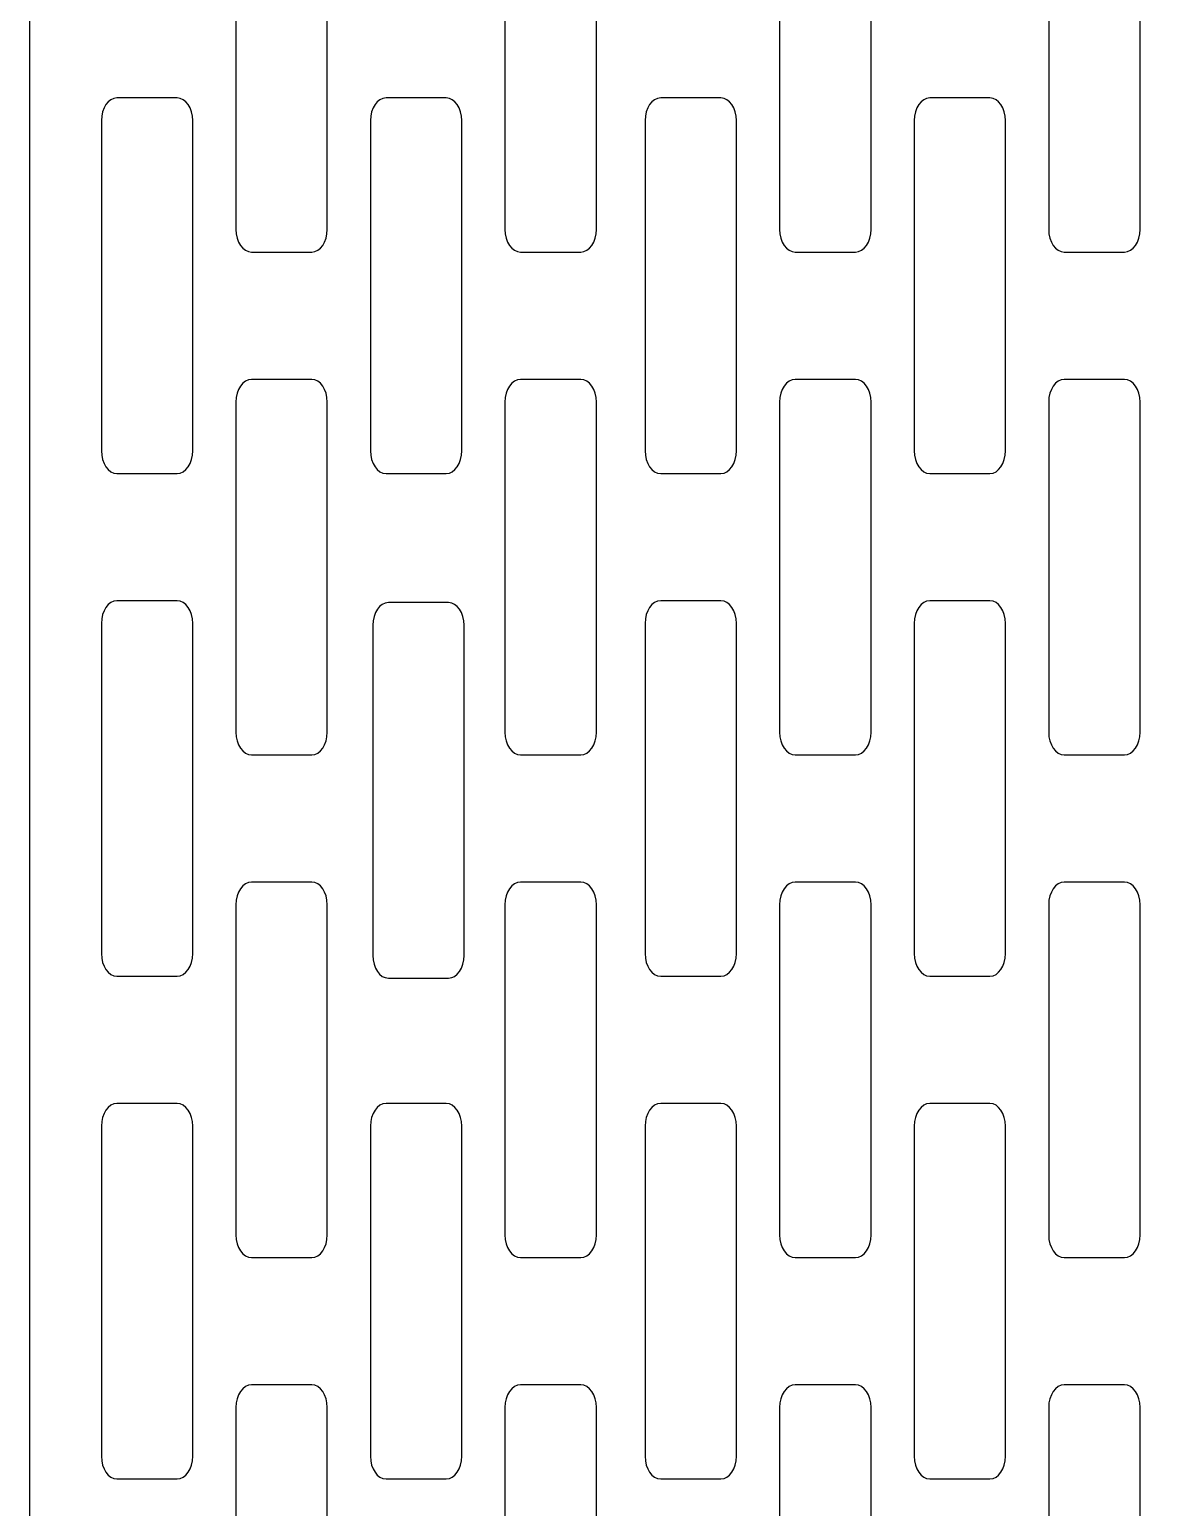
# Model space of a CAD drawing. Header units: centimetres. Extents: x -21.3 to -16.3, y -3.9 to 9.
# Drawn here: x -21.275 to -18.796, y -0.864 to 2.365 of the extents above; entities that cross this region are included whole.
import ezdxf

# ---------------------------------------------------------------- set-up
doc = ezdxf.new("R2010")
doc.units = ezdxf.units.CM
doc.header["$MEASUREMENT"] = 0
doc.layers.add('layer 1', color=7, linetype='Continuous')

msp = doc.modelspace()

# ---------------------------------------------------------------- linework, layer by layer
at = {"layer": 'layer 1', "color": 250}
for points, knots in [([(-21.27529, 9.00078), (-21.27529, 9.00078), (-16.3166, 9.00078), (-16.3166, 9.00078), (-16.3166, 9.00078), (-16.3166, 9.00078), (-16.3166, -3.85302), (-16.3166, -3.85302), (-16.3166, -3.85302), (-16.3166, -3.85302), (-21.27529, -3.85302), (-21.27529, -3.85302), (-21.27529, -3.85302), (-21.27529, -3.85302), (-21.27529, 9.00078), (-21.27529, 9.00078)], [0, 0, 0, 0, 0.2, 0.2, 0.2, 0.2, 0.4, 0.4, 0.4, 0.4, 0.6, 0.6, 0.6, 0.6, 1, 1, 1, 1]), ([(-20.79046, 2.69913), (-20.79046, 2.69913), (-20.65887, 2.69913), (-20.65887, 2.69913), (-20.65887, 2.69913), (-20.64013, 2.69913), (-20.62482, 2.67683), (-20.62482, 2.64954), (-20.62482, 2.64954), (-20.62482, 2.64954), (-20.62482, 1.92836), (-20.62482, 1.92836), (-20.62482, 1.92836), (-20.62482, 1.90109), (-20.64013, 1.87877), (-20.65887, 1.87877), (-20.65887, 1.87877), (-20.65887, 1.87877), (-20.79046, 1.87877), (-20.79046, 1.87877), (-20.79046, 1.87877), (-20.80918, 1.87877), (-20.8245, 1.90109), (-20.8245, 1.92836), (-20.8245, 1.92836), (-20.8245, 1.92836), (-20.8245, 2.64954), (-20.8245, 2.64954), (-20.8245, 2.64954), (-20.8245, 2.67683), (-20.80918, 2.69913), (-20.79046, 2.69913)], [0, 0, 0, 0, 0.1111111, 0.1111111, 0.1111111, 0.1111111, 0.2222222, 0.2222222, 0.2222222, 0.2222222, 0.3333333, 0.3333333, 0.3333333, 0.3333333, 0.4444444, 0.4444444, 0.4444444, 0.4444444, 0.5555556, 0.5555556, 0.5555556, 0.5555556, 0.6666667, 0.6666667, 0.6666667, 0.6666667, 0.7777778, 0.7777778, 0.7777778, 0.7777778, 1, 1, 1, 1]), ([(-20.20264, 2.69913), (-20.20264, 2.69913), (-20.07105, 2.69913), (-20.07105, 2.69913), (-20.07105, 2.69913), (-20.05233, 2.69913), (-20.037, 2.67683), (-20.037, 2.64954), (-20.037, 2.64954), (-20.037, 2.64954), (-20.037, 1.92836), (-20.037, 1.92836), (-20.037, 1.92836), (-20.037, 1.90109), (-20.05233, 1.87877), (-20.07105, 1.87877), (-20.07105, 1.87877), (-20.07105, 1.87877), (-20.20264, 1.87877), (-20.20264, 1.87877), (-20.20264, 1.87877), (-20.22136, 1.87877), (-20.23668, 1.90109), (-20.23668, 1.92836), (-20.23668, 1.92836), (-20.23668, 1.92836), (-20.23668, 2.64954), (-20.23668, 2.64954), (-20.23668, 2.64954), (-20.23668, 2.67683), (-20.22136, 2.69913), (-20.20264, 2.69913)], [0, 0, 0, 0, 0.1111111, 0.1111111, 0.1111111, 0.1111111, 0.2222222, 0.2222222, 0.2222222, 0.2222222, 0.3333333, 0.3333333, 0.3333333, 0.3333333, 0.4444444, 0.4444444, 0.4444444, 0.4444444, 0.5555556, 0.5555556, 0.5555556, 0.5555556, 0.6666667, 0.6666667, 0.6666667, 0.6666667, 0.7777778, 0.7777778, 0.7777778, 0.7777778, 1, 1, 1, 1]), ([(-19.60263, 2.69913), (-19.60263, 2.69913), (-19.47104, 2.69913), (-19.47104, 2.69913), (-19.47104, 2.69913), (-19.4523, 2.69913), (-19.43699, 2.67683), (-19.43699, 2.64954), (-19.43699, 2.64954), (-19.43699, 2.64954), (-19.43699, 1.92836), (-19.43699, 1.92836), (-19.43699, 1.92836), (-19.43699, 1.90109), (-19.4523, 1.87877), (-19.47104, 1.87877), (-19.47104, 1.87877), (-19.47104, 1.87877), (-19.60263, 1.87877), (-19.60263, 1.87877), (-19.60263, 1.87877), (-19.62135, 1.87877), (-19.63666, 1.90109), (-19.63666, 1.92836), (-19.63666, 1.92836), (-19.63666, 1.92836), (-19.63666, 2.64954), (-19.63666, 2.64954), (-19.63666, 2.64954), (-19.63666, 2.67683), (-19.62135, 2.69913), (-19.60263, 2.69913)], [0, 0, 0, 0, 0.1111111, 0.1111111, 0.1111111, 0.1111111, 0.2222222, 0.2222222, 0.2222222, 0.2222222, 0.3333333, 0.3333333, 0.3333333, 0.3333333, 0.4444444, 0.4444444, 0.4444444, 0.4444444, 0.5555556, 0.5555556, 0.5555556, 0.5555556, 0.6666667, 0.6666667, 0.6666667, 0.6666667, 0.7777778, 0.7777778, 0.7777778, 0.7777778, 1, 1, 1, 1]), ([(-19.01482, 2.69915), (-19.01482, 2.69915), (-18.88323, 2.69915), (-18.88323, 2.69915), (-18.88323, 2.69915), (-18.86449, 2.69915), (-18.84917, 2.67683), (-18.84917, 2.64954), (-18.84917, 2.64954), (-18.84917, 2.64954), (-18.84917, 1.92838), (-18.84917, 1.92838), (-18.84917, 1.92838), (-18.84917, 1.90109), (-18.86449, 1.87877), (-18.88323, 1.87877), (-18.88323, 1.87877), (-18.88323, 1.87877), (-19.01482, 1.87877), (-19.01482, 1.87877), (-19.01482, 1.87877), (-19.03353, 1.87877), (-19.04886, 1.90109), (-19.04886, 1.92838), (-19.04886, 1.92838), (-19.04886, 1.92838), (-19.04886, 2.64954), (-19.04886, 2.64954), (-19.04886, 2.64954), (-19.04886, 2.67683), (-19.03353, 2.69915), (-19.01482, 2.69915)], [0, 0, 0, 0, 0.1111111, 0.1111111, 0.1111111, 0.1111111, 0.2222222, 0.2222222, 0.2222222, 0.2222222, 0.3333333, 0.3333333, 0.3333333, 0.3333333, 0.4444444, 0.4444444, 0.4444444, 0.4444444, 0.5555556, 0.5555556, 0.5555556, 0.5555556, 0.6666667, 0.6666667, 0.6666667, 0.6666667, 0.7777778, 0.7777778, 0.7777778, 0.7777778, 1, 1, 1, 1]), ([(-21.08433, 2.21559), (-21.08433, 2.21559), (-20.95275, 2.21559), (-20.95275, 2.21559), (-20.95275, 2.21559), (-20.93402, 2.21559), (-20.9187, 2.19329), (-20.9187, 2.166), (-20.9187, 2.166), (-20.9187, 2.166), (-20.9187, 1.44483), (-20.9187, 1.44483), (-20.9187, 1.44483), (-20.9187, 1.41755), (-20.93402, 1.39523), (-20.95275, 1.39523), (-20.95275, 1.39523), (-20.95275, 1.39523), (-21.08433, 1.39523), (-21.08433, 1.39523), (-21.08433, 1.39523), (-21.10308, 1.39523), (-21.11838, 1.41755), (-21.11838, 1.44483), (-21.11838, 1.44483), (-21.11838, 1.44483), (-21.11838, 2.166), (-21.11838, 2.166), (-21.11838, 2.166), (-21.11838, 2.19329), (-21.10308, 2.21559), (-21.08433, 2.21559)], [0, 0, 0, 0, 0.1111111, 0.1111111, 0.1111111, 0.1111111, 0.2222222, 0.2222222, 0.2222222, 0.2222222, 0.3333333, 0.3333333, 0.3333333, 0.3333333, 0.4444444, 0.4444444, 0.4444444, 0.4444444, 0.5555556, 0.5555556, 0.5555556, 0.5555556, 0.6666667, 0.6666667, 0.6666667, 0.6666667, 0.7777778, 0.7777778, 0.7777778, 0.7777778, 1, 1, 1, 1]), ([(-20.49654, 2.21559), (-20.49654, 2.21559), (-20.36497, 2.21559), (-20.36497, 2.21559), (-20.36497, 2.21559), (-20.34622, 2.21559), (-20.33092, 2.19329), (-20.33092, 2.166), (-20.33092, 2.166), (-20.33092, 2.166), (-20.33092, 1.44483), (-20.33092, 1.44483), (-20.33092, 1.44483), (-20.33092, 1.41755), (-20.34622, 1.39523), (-20.36497, 1.39523), (-20.36497, 1.39523), (-20.36497, 1.39523), (-20.49654, 1.39523), (-20.49654, 1.39523), (-20.49654, 1.39523), (-20.51527, 1.39523), (-20.53059, 1.41755), (-20.53059, 1.44483), (-20.53059, 1.44483), (-20.53059, 1.44483), (-20.53059, 2.166), (-20.53059, 2.166), (-20.53059, 2.166), (-20.53059, 2.19329), (-20.51527, 2.21559), (-20.49654, 2.21559)], [0, 0, 0, 0, 0.1111111, 0.1111111, 0.1111111, 0.1111111, 0.2222222, 0.2222222, 0.2222222, 0.2222222, 0.3333333, 0.3333333, 0.3333333, 0.3333333, 0.4444444, 0.4444444, 0.4444444, 0.4444444, 0.5555556, 0.5555556, 0.5555556, 0.5555556, 0.6666667, 0.6666667, 0.6666667, 0.6666667, 0.7777778, 0.7777778, 0.7777778, 0.7777778, 1, 1, 1, 1]), ([(-19.8965, 2.21559), (-19.8965, 2.21559), (-19.76492, 2.21559), (-19.76492, 2.21559), (-19.76492, 2.21559), (-19.7462, 2.21559), (-19.73088, 2.19329), (-19.73088, 2.166), (-19.73088, 2.166), (-19.73088, 2.166), (-19.73088, 1.44483), (-19.73088, 1.44483), (-19.73088, 1.44483), (-19.73088, 1.41755), (-19.7462, 1.39523), (-19.76492, 1.39523), (-19.76492, 1.39523), (-19.76492, 1.39523), (-19.8965, 1.39523), (-19.8965, 1.39523), (-19.8965, 1.39523), (-19.91525, 1.39523), (-19.93056, 1.41755), (-19.93056, 1.44483), (-19.93056, 1.44483), (-19.93056, 1.44483), (-19.93056, 2.166), (-19.93056, 2.166), (-19.93056, 2.166), (-19.93056, 2.19329), (-19.91525, 2.21559), (-19.8965, 2.21559)], [0, 0, 0, 0, 0.1111111, 0.1111111, 0.1111111, 0.1111111, 0.2222222, 0.2222222, 0.2222222, 0.2222222, 0.3333333, 0.3333333, 0.3333333, 0.3333333, 0.4444444, 0.4444444, 0.4444444, 0.4444444, 0.5555556, 0.5555556, 0.5555556, 0.5555556, 0.6666667, 0.6666667, 0.6666667, 0.6666667, 0.7777778, 0.7777778, 0.7777778, 0.7777778, 1, 1, 1, 1]), ([(-19.30871, 2.21559), (-19.30871, 2.21559), (-19.17712, 2.21559), (-19.17712, 2.21559), (-19.17712, 2.21559), (-19.1584, 2.21559), (-19.14309, 2.19329), (-19.14309, 2.166), (-19.14309, 2.166), (-19.14309, 2.166), (-19.14309, 1.44483), (-19.14309, 1.44483), (-19.14309, 1.44483), (-19.14309, 1.41755), (-19.1584, 1.39523), (-19.17712, 1.39523), (-19.17712, 1.39523), (-19.17712, 1.39523), (-19.30871, 1.39523), (-19.30871, 1.39523), (-19.30871, 1.39523), (-19.32744, 1.39523), (-19.34276, 1.41755), (-19.34276, 1.44483), (-19.34276, 1.44483), (-19.34276, 1.44483), (-19.34276, 2.166), (-19.34276, 2.166), (-19.34276, 2.166), (-19.34276, 2.19329), (-19.32744, 2.21559), (-19.30871, 2.21559)], [0, 0, 0, 0, 0.1111111, 0.1111111, 0.1111111, 0.1111111, 0.2222222, 0.2222222, 0.2222222, 0.2222222, 0.3333333, 0.3333333, 0.3333333, 0.3333333, 0.4444444, 0.4444444, 0.4444444, 0.4444444, 0.5555556, 0.5555556, 0.5555556, 0.5555556, 0.6666667, 0.6666667, 0.6666667, 0.6666667, 0.7777778, 0.7777778, 0.7777778, 0.7777778, 1, 1, 1, 1]), ([(-20.79046, 1.60084), (-20.79046, 1.60084), (-20.65887, 1.60084), (-20.65887, 1.60084), (-20.65887, 1.60084), (-20.64013, 1.60084), (-20.62482, 1.57854), (-20.62482, 1.55126), (-20.62482, 1.55126), (-20.62482, 1.55126), (-20.62482, 0.83009), (-20.62482, 0.83009), (-20.62482, 0.83009), (-20.62482, 0.80281), (-20.64013, 0.7805), (-20.65887, 0.7805), (-20.65887, 0.7805), (-20.65887, 0.7805), (-20.79046, 0.7805), (-20.79046, 0.7805), (-20.79046, 0.7805), (-20.80918, 0.7805), (-20.8245, 0.80281), (-20.8245, 0.83009), (-20.8245, 0.83009), (-20.8245, 0.83009), (-20.8245, 1.55126), (-20.8245, 1.55126), (-20.8245, 1.55126), (-20.8245, 1.57854), (-20.80918, 1.60084), (-20.79046, 1.60084)], [0, 0, 0, 0, 0.1111111, 0.1111111, 0.1111111, 0.1111111, 0.2222222, 0.2222222, 0.2222222, 0.2222222, 0.3333333, 0.3333333, 0.3333333, 0.3333333, 0.4444444, 0.4444444, 0.4444444, 0.4444444, 0.5555556, 0.5555556, 0.5555556, 0.5555556, 0.6666667, 0.6666667, 0.6666667, 0.6666667, 0.7777778, 0.7777778, 0.7777778, 0.7777778, 1, 1, 1, 1]), ([(-20.20264, 1.60084), (-20.20264, 1.60084), (-20.07105, 1.60084), (-20.07105, 1.60084), (-20.07105, 1.60084), (-20.05233, 1.60084), (-20.037, 1.57854), (-20.037, 1.55126), (-20.037, 1.55126), (-20.037, 1.55126), (-20.037, 0.83009), (-20.037, 0.83009), (-20.037, 0.83009), (-20.037, 0.80281), (-20.05233, 0.7805), (-20.07105, 0.7805), (-20.07105, 0.7805), (-20.07105, 0.7805), (-20.20264, 0.7805), (-20.20264, 0.7805), (-20.20264, 0.7805), (-20.22136, 0.7805), (-20.23668, 0.80281), (-20.23668, 0.83009), (-20.23668, 0.83009), (-20.23668, 0.83009), (-20.23668, 1.55126), (-20.23668, 1.55126), (-20.23668, 1.55126), (-20.23668, 1.57854), (-20.22136, 1.60084), (-20.20264, 1.60084)], [0, 0, 0, 0, 0.1111111, 0.1111111, 0.1111111, 0.1111111, 0.2222222, 0.2222222, 0.2222222, 0.2222222, 0.3333333, 0.3333333, 0.3333333, 0.3333333, 0.4444444, 0.4444444, 0.4444444, 0.4444444, 0.5555556, 0.5555556, 0.5555556, 0.5555556, 0.6666667, 0.6666667, 0.6666667, 0.6666667, 0.7777778, 0.7777778, 0.7777778, 0.7777778, 1, 1, 1, 1]), ([(-19.60263, 1.60084), (-19.60263, 1.60084), (-19.47104, 1.60084), (-19.47104, 1.60084), (-19.47104, 1.60084), (-19.4523, 1.60084), (-19.43699, 1.57854), (-19.43699, 1.55126), (-19.43699, 1.55126), (-19.43699, 1.55126), (-19.43699, 0.83009), (-19.43699, 0.83009), (-19.43699, 0.83009), (-19.43699, 0.80281), (-19.4523, 0.7805), (-19.47104, 0.7805), (-19.47104, 0.7805), (-19.47104, 0.7805), (-19.60263, 0.7805), (-19.60263, 0.7805), (-19.60263, 0.7805), (-19.62135, 0.7805), (-19.63666, 0.80281), (-19.63666, 0.83009), (-19.63666, 0.83009), (-19.63666, 0.83009), (-19.63666, 1.55126), (-19.63666, 1.55126), (-19.63666, 1.55126), (-19.63666, 1.57854), (-19.62135, 1.60084), (-19.60263, 1.60084)], [0, 0, 0, 0, 0.1111111, 0.1111111, 0.1111111, 0.1111111, 0.2222222, 0.2222222, 0.2222222, 0.2222222, 0.3333333, 0.3333333, 0.3333333, 0.3333333, 0.4444444, 0.4444444, 0.4444444, 0.4444444, 0.5555556, 0.5555556, 0.5555556, 0.5555556, 0.6666667, 0.6666667, 0.6666667, 0.6666667, 0.7777778, 0.7777778, 0.7777778, 0.7777778, 1, 1, 1, 1]), ([(-19.01482, 1.60086), (-19.01482, 1.60086), (-18.88323, 1.60086), (-18.88323, 1.60086), (-18.88323, 1.60086), (-18.86449, 1.60086), (-18.84917, 1.57855), (-18.84917, 1.55127), (-18.84917, 1.55127), (-18.84917, 1.55127), (-18.84917, 0.83009), (-18.84917, 0.83009), (-18.84917, 0.83009), (-18.84917, 0.80282), (-18.86449, 0.7805), (-18.88323, 0.7805), (-18.88323, 0.7805), (-18.88323, 0.7805), (-19.01482, 0.7805), (-19.01482, 0.7805), (-19.01482, 0.7805), (-19.03353, 0.7805), (-19.04886, 0.80282), (-19.04886, 0.83009), (-19.04886, 0.83009), (-19.04886, 0.83009), (-19.04886, 1.55127), (-19.04886, 1.55127), (-19.04886, 1.55127), (-19.04886, 1.57855), (-19.03353, 1.60086), (-19.01482, 1.60086)], [0, 0, 0, 0, 0.1111111, 0.1111111, 0.1111111, 0.1111111, 0.2222222, 0.2222222, 0.2222222, 0.2222222, 0.3333333, 0.3333333, 0.3333333, 0.3333333, 0.4444444, 0.4444444, 0.4444444, 0.4444444, 0.5555556, 0.5555556, 0.5555556, 0.5555556, 0.6666667, 0.6666667, 0.6666667, 0.6666667, 0.7777778, 0.7777778, 0.7777778, 0.7777778, 1, 1, 1, 1]), ([(-21.08433, 1.11731), (-21.08433, 1.11731), (-20.95275, 1.11731), (-20.95275, 1.11731), (-20.95275, 1.11731), (-20.93402, 1.11731), (-20.9187, 1.095), (-20.9187, 1.06772), (-20.9187, 1.06772), (-20.9187, 1.06772), (-20.9187, 0.34655), (-20.9187, 0.34655), (-20.9187, 0.34655), (-20.9187, 0.31926), (-20.93402, 0.29696), (-20.95275, 0.29696), (-20.95275, 0.29696), (-20.95275, 0.29696), (-21.08433, 0.29696), (-21.08433, 0.29696), (-21.08433, 0.29696), (-21.10308, 0.29696), (-21.11838, 0.31926), (-21.11838, 0.34655), (-21.11838, 0.34655), (-21.11838, 0.34655), (-21.11838, 1.06772), (-21.11838, 1.06772), (-21.11838, 1.06772), (-21.11838, 1.095), (-21.10308, 1.11731), (-21.08433, 1.11731)], [0, 0, 0, 0, 0.1111111, 0.1111111, 0.1111111, 0.1111111, 0.2222222, 0.2222222, 0.2222222, 0.2222222, 0.3333333, 0.3333333, 0.3333333, 0.3333333, 0.4444444, 0.4444444, 0.4444444, 0.4444444, 0.5555556, 0.5555556, 0.5555556, 0.5555556, 0.6666667, 0.6666667, 0.6666667, 0.6666667, 0.7777778, 0.7777778, 0.7777778, 0.7777778, 1, 1, 1, 1]), ([(-20.49144, 1.11314), (-20.49144, 1.11314), (-20.35984, 1.11314), (-20.35984, 1.11314), (-20.35984, 1.11314), (-20.34111, 1.11314), (-20.32579, 1.09084), (-20.32579, 1.06355), (-20.32579, 1.06355), (-20.32579, 1.06355), (-20.32579, 0.34237), (-20.32579, 0.34237), (-20.32579, 0.34237), (-20.32579, 0.3151), (-20.34111, 0.29279), (-20.35984, 0.29279), (-20.35984, 0.29279), (-20.35984, 0.29279), (-20.49144, 0.29279), (-20.49144, 0.29279), (-20.49144, 0.29279), (-20.51015, 0.29279), (-20.52547, 0.3151), (-20.52547, 0.34237), (-20.52547, 0.34237), (-20.52547, 0.34237), (-20.52547, 1.06355), (-20.52547, 1.06355), (-20.52547, 1.06355), (-20.52547, 1.09084), (-20.51015, 1.11314), (-20.49144, 1.11314)], [0, 0, 0, 0, 0.1111111, 0.1111111, 0.1111111, 0.1111111, 0.2222222, 0.2222222, 0.2222222, 0.2222222, 0.3333333, 0.3333333, 0.3333333, 0.3333333, 0.4444444, 0.4444444, 0.4444444, 0.4444444, 0.5555556, 0.5555556, 0.5555556, 0.5555556, 0.6666667, 0.6666667, 0.6666667, 0.6666667, 0.7777778, 0.7777778, 0.7777778, 0.7777778, 1, 1, 1, 1]), ([(-19.8965, 1.11731), (-19.8965, 1.11731), (-19.76492, 1.11731), (-19.76492, 1.11731), (-19.76492, 1.11731), (-19.7462, 1.11731), (-19.73088, 1.095), (-19.73088, 1.06772), (-19.73088, 1.06772), (-19.73088, 1.06772), (-19.73088, 0.34655), (-19.73088, 0.34655), (-19.73088, 0.34655), (-19.73088, 0.31926), (-19.7462, 0.29696), (-19.76492, 0.29696), (-19.76492, 0.29696), (-19.76492, 0.29696), (-19.8965, 0.29696), (-19.8965, 0.29696), (-19.8965, 0.29696), (-19.91525, 0.29696), (-19.93056, 0.31926), (-19.93056, 0.34655), (-19.93056, 0.34655), (-19.93056, 0.34655), (-19.93056, 1.06772), (-19.93056, 1.06772), (-19.93056, 1.06772), (-19.93056, 1.095), (-19.91525, 1.11731), (-19.8965, 1.11731)], [0, 0, 0, 0, 0.1111111, 0.1111111, 0.1111111, 0.1111111, 0.2222222, 0.2222222, 0.2222222, 0.2222222, 0.3333333, 0.3333333, 0.3333333, 0.3333333, 0.4444444, 0.4444444, 0.4444444, 0.4444444, 0.5555556, 0.5555556, 0.5555556, 0.5555556, 0.6666667, 0.6666667, 0.6666667, 0.6666667, 0.7777778, 0.7777778, 0.7777778, 0.7777778, 1, 1, 1, 1]), ([(-19.30871, 1.11731), (-19.30871, 1.11731), (-19.17712, 1.11731), (-19.17712, 1.11731), (-19.17712, 1.11731), (-19.1584, 1.11731), (-19.14309, 1.095), (-19.14309, 1.06772), (-19.14309, 1.06772), (-19.14309, 1.06772), (-19.14309, 0.34655), (-19.14309, 0.34655), (-19.14309, 0.34655), (-19.14309, 0.31926), (-19.1584, 0.29696), (-19.17712, 0.29696), (-19.17712, 0.29696), (-19.17712, 0.29696), (-19.30871, 0.29696), (-19.30871, 0.29696), (-19.30871, 0.29696), (-19.32744, 0.29696), (-19.34276, 0.31926), (-19.34276, 0.34655), (-19.34276, 0.34655), (-19.34276, 0.34655), (-19.34276, 1.06772), (-19.34276, 1.06772), (-19.34276, 1.06772), (-19.34276, 1.095), (-19.32744, 1.11731), (-19.30871, 1.11731)], [0, 0, 0, 0, 0.1111111, 0.1111111, 0.1111111, 0.1111111, 0.2222222, 0.2222222, 0.2222222, 0.2222222, 0.3333333, 0.3333333, 0.3333333, 0.3333333, 0.4444444, 0.4444444, 0.4444444, 0.4444444, 0.5555556, 0.5555556, 0.5555556, 0.5555556, 0.6666667, 0.6666667, 0.6666667, 0.6666667, 0.7777778, 0.7777778, 0.7777778, 0.7777778, 1, 1, 1, 1]), ([(-20.79046, 0.50256), (-20.79046, 0.50256), (-20.65887, 0.50256), (-20.65887, 0.50256), (-20.65887, 0.50256), (-20.64013, 0.50256), (-20.62482, 0.48026), (-20.62482, 0.45299), (-20.62482, 0.45299), (-20.62482, 0.45299), (-20.62482, -0.26819), (-20.62482, -0.26819), (-20.62482, -0.26819), (-20.62482, -0.29548), (-20.64013, -0.31778), (-20.65887, -0.31778), (-20.65887, -0.31778), (-20.65887, -0.31778), (-20.79046, -0.31778), (-20.79046, -0.31778), (-20.79046, -0.31778), (-20.80918, -0.31778), (-20.8245, -0.29548), (-20.8245, -0.26819), (-20.8245, -0.26819), (-20.8245, -0.26819), (-20.8245, 0.45299), (-20.8245, 0.45299), (-20.8245, 0.45299), (-20.8245, 0.48026), (-20.80918, 0.50256), (-20.79046, 0.50256)], [0, 0, 0, 0, 0.1111111, 0.1111111, 0.1111111, 0.1111111, 0.2222222, 0.2222222, 0.2222222, 0.2222222, 0.3333333, 0.3333333, 0.3333333, 0.3333333, 0.4444444, 0.4444444, 0.4444444, 0.4444444, 0.5555556, 0.5555556, 0.5555556, 0.5555556, 0.6666667, 0.6666667, 0.6666667, 0.6666667, 0.7777778, 0.7777778, 0.7777778, 0.7777778, 1, 1, 1, 1]), ([(-20.20264, 0.50256), (-20.20264, 0.50256), (-20.07105, 0.50256), (-20.07105, 0.50256), (-20.07105, 0.50256), (-20.05233, 0.50256), (-20.037, 0.48026), (-20.037, 0.45299), (-20.037, 0.45299), (-20.037, 0.45299), (-20.037, -0.26819), (-20.037, -0.26819), (-20.037, -0.26819), (-20.037, -0.29548), (-20.05233, -0.31778), (-20.07105, -0.31778), (-20.07105, -0.31778), (-20.07105, -0.31778), (-20.20264, -0.31778), (-20.20264, -0.31778), (-20.20264, -0.31778), (-20.22136, -0.31778), (-20.23668, -0.29548), (-20.23668, -0.26819), (-20.23668, -0.26819), (-20.23668, -0.26819), (-20.23668, 0.45299), (-20.23668, 0.45299), (-20.23668, 0.45299), (-20.23668, 0.48026), (-20.22136, 0.50256), (-20.20264, 0.50256)], [0, 0, 0, 0, 0.1111111, 0.1111111, 0.1111111, 0.1111111, 0.2222222, 0.2222222, 0.2222222, 0.2222222, 0.3333333, 0.3333333, 0.3333333, 0.3333333, 0.4444444, 0.4444444, 0.4444444, 0.4444444, 0.5555556, 0.5555556, 0.5555556, 0.5555556, 0.6666667, 0.6666667, 0.6666667, 0.6666667, 0.7777778, 0.7777778, 0.7777778, 0.7777778, 1, 1, 1, 1]), ([(-19.60263, 0.50256), (-19.60263, 0.50256), (-19.47104, 0.50256), (-19.47104, 0.50256), (-19.47104, 0.50256), (-19.4523, 0.50256), (-19.43699, 0.48026), (-19.43699, 0.45299), (-19.43699, 0.45299), (-19.43699, 0.45299), (-19.43699, -0.26819), (-19.43699, -0.26819), (-19.43699, -0.26819), (-19.43699, -0.29548), (-19.4523, -0.31778), (-19.47104, -0.31778), (-19.47104, -0.31778), (-19.47104, -0.31778), (-19.60263, -0.31778), (-19.60263, -0.31778), (-19.60263, -0.31778), (-19.62135, -0.31778), (-19.63666, -0.29548), (-19.63666, -0.26819), (-19.63666, -0.26819), (-19.63666, -0.26819), (-19.63666, 0.45299), (-19.63666, 0.45299), (-19.63666, 0.45299), (-19.63666, 0.48026), (-19.62135, 0.50256), (-19.60263, 0.50256)], [0, 0, 0, 0, 0.1111111, 0.1111111, 0.1111111, 0.1111111, 0.2222222, 0.2222222, 0.2222222, 0.2222222, 0.3333333, 0.3333333, 0.3333333, 0.3333333, 0.4444444, 0.4444444, 0.4444444, 0.4444444, 0.5555556, 0.5555556, 0.5555556, 0.5555556, 0.6666667, 0.6666667, 0.6666667, 0.6666667, 0.7777778, 0.7777778, 0.7777778, 0.7777778, 1, 1, 1, 1]), ([(-19.01482, 0.50256), (-19.01482, 0.50256), (-18.88323, 0.50256), (-18.88323, 0.50256), (-18.88323, 0.50256), (-18.86449, 0.50256), (-18.84917, 0.48026), (-18.84917, 0.45299), (-18.84917, 0.45299), (-18.84917, 0.45299), (-18.84917, -0.26819), (-18.84917, -0.26819), (-18.84917, -0.26819), (-18.84917, -0.29548), (-18.86449, -0.31778), (-18.88323, -0.31778), (-18.88323, -0.31778), (-18.88323, -0.31778), (-19.01482, -0.31778), (-19.01482, -0.31778), (-19.01482, -0.31778), (-19.03353, -0.31778), (-19.04886, -0.29548), (-19.04886, -0.26819), (-19.04886, -0.26819), (-19.04886, -0.26819), (-19.04886, 0.45299), (-19.04886, 0.45299), (-19.04886, 0.45299), (-19.04886, 0.48026), (-19.03353, 0.50256), (-19.01482, 0.50256)], [0, 0, 0, 0, 0.1111111, 0.1111111, 0.1111111, 0.1111111, 0.2222222, 0.2222222, 0.2222222, 0.2222222, 0.3333333, 0.3333333, 0.3333333, 0.3333333, 0.4444444, 0.4444444, 0.4444444, 0.4444444, 0.5555556, 0.5555556, 0.5555556, 0.5555556, 0.6666667, 0.6666667, 0.6666667, 0.6666667, 0.7777778, 0.7777778, 0.7777778, 0.7777778, 1, 1, 1, 1]), ([(-21.08433, 0.01903), (-21.08433, 0.01903), (-20.95275, 0.01903), (-20.95275, 0.01903), (-20.95275, 0.01903), (-20.93402, 0.01903), (-20.9187, -0.00329), (-20.9187, -0.03056), (-20.9187, -0.03056), (-20.9187, -0.03056), (-20.9187, -0.75173), (-20.9187, -0.75173), (-20.9187, -0.75173), (-20.9187, -0.77903), (-20.93402, -0.80133), (-20.95275, -0.80133), (-20.95275, -0.80133), (-20.95275, -0.80133), (-21.08433, -0.80133), (-21.08433, -0.80133), (-21.08433, -0.80133), (-21.10308, -0.80133), (-21.11838, -0.77903), (-21.11838, -0.75173), (-21.11838, -0.75173), (-21.11838, -0.75173), (-21.11838, -0.03056), (-21.11838, -0.03056), (-21.11838, -0.03056), (-21.11838, -0.00329), (-21.10308, 0.01903), (-21.08433, 0.01903)], [0, 0, 0, 0, 0.1111111, 0.1111111, 0.1111111, 0.1111111, 0.2222222, 0.2222222, 0.2222222, 0.2222222, 0.3333333, 0.3333333, 0.3333333, 0.3333333, 0.4444444, 0.4444444, 0.4444444, 0.4444444, 0.5555556, 0.5555556, 0.5555556, 0.5555556, 0.6666667, 0.6666667, 0.6666667, 0.6666667, 0.7777778, 0.7777778, 0.7777778, 0.7777778, 1, 1, 1, 1]), ([(-20.49654, 0.01903), (-20.49654, 0.01903), (-20.36497, 0.01903), (-20.36497, 0.01903), (-20.36497, 0.01903), (-20.34622, 0.01903), (-20.33092, -0.00329), (-20.33092, -0.03056), (-20.33092, -0.03056), (-20.33092, -0.03056), (-20.33092, -0.75173), (-20.33092, -0.75173), (-20.33092, -0.75173), (-20.33092, -0.77903), (-20.34622, -0.80133), (-20.36497, -0.80133), (-20.36497, -0.80133), (-20.36497, -0.80133), (-20.49654, -0.80133), (-20.49654, -0.80133), (-20.49654, -0.80133), (-20.51527, -0.80133), (-20.53059, -0.77903), (-20.53059, -0.75173), (-20.53059, -0.75173), (-20.53059, -0.75173), (-20.53059, -0.03056), (-20.53059, -0.03056), (-20.53059, -0.03056), (-20.53059, -0.00329), (-20.51527, 0.01903), (-20.49654, 0.01903)], [0, 0, 0, 0, 0.1111111, 0.1111111, 0.1111111, 0.1111111, 0.2222222, 0.2222222, 0.2222222, 0.2222222, 0.3333333, 0.3333333, 0.3333333, 0.3333333, 0.4444444, 0.4444444, 0.4444444, 0.4444444, 0.5555556, 0.5555556, 0.5555556, 0.5555556, 0.6666667, 0.6666667, 0.6666667, 0.6666667, 0.7777778, 0.7777778, 0.7777778, 0.7777778, 1, 1, 1, 1]), ([(-19.8965, 0.01903), (-19.8965, 0.01903), (-19.76492, 0.01903), (-19.76492, 0.01903), (-19.76492, 0.01903), (-19.7462, 0.01903), (-19.73088, -0.00329), (-19.73088, -0.03056), (-19.73088, -0.03056), (-19.73088, -0.03056), (-19.73088, -0.75173), (-19.73088, -0.75173), (-19.73088, -0.75173), (-19.73088, -0.77903), (-19.7462, -0.80133), (-19.76492, -0.80133), (-19.76492, -0.80133), (-19.76492, -0.80133), (-19.8965, -0.80133), (-19.8965, -0.80133), (-19.8965, -0.80133), (-19.91525, -0.80133), (-19.93056, -0.77903), (-19.93056, -0.75173), (-19.93056, -0.75173), (-19.93056, -0.75173), (-19.93056, -0.03056), (-19.93056, -0.03056), (-19.93056, -0.03056), (-19.93056, -0.00329), (-19.91525, 0.01903), (-19.8965, 0.01903)], [0, 0, 0, 0, 0.1111111, 0.1111111, 0.1111111, 0.1111111, 0.2222222, 0.2222222, 0.2222222, 0.2222222, 0.3333333, 0.3333333, 0.3333333, 0.3333333, 0.4444444, 0.4444444, 0.4444444, 0.4444444, 0.5555556, 0.5555556, 0.5555556, 0.5555556, 0.6666667, 0.6666667, 0.6666667, 0.6666667, 0.7777778, 0.7777778, 0.7777778, 0.7777778, 1, 1, 1, 1]), ([(-19.30871, 0.01903), (-19.30871, 0.01903), (-19.17712, 0.01903), (-19.17712, 0.01903), (-19.17712, 0.01903), (-19.1584, 0.01903), (-19.14309, -0.00329), (-19.14309, -0.03056), (-19.14309, -0.03056), (-19.14309, -0.03056), (-19.14309, -0.75173), (-19.14309, -0.75173), (-19.14309, -0.75173), (-19.14309, -0.77903), (-19.1584, -0.80133), (-19.17712, -0.80133), (-19.17712, -0.80133), (-19.17712, -0.80133), (-19.30871, -0.80133), (-19.30871, -0.80133), (-19.30871, -0.80133), (-19.32744, -0.80133), (-19.34276, -0.77903), (-19.34276, -0.75173), (-19.34276, -0.75173), (-19.34276, -0.75173), (-19.34276, -0.03056), (-19.34276, -0.03056), (-19.34276, -0.03056), (-19.34276, -0.00329), (-19.32744, 0.01903), (-19.30871, 0.01903)], [0, 0, 0, 0, 0.1111111, 0.1111111, 0.1111111, 0.1111111, 0.2222222, 0.2222222, 0.2222222, 0.2222222, 0.3333333, 0.3333333, 0.3333333, 0.3333333, 0.4444444, 0.4444444, 0.4444444, 0.4444444, 0.5555556, 0.5555556, 0.5555556, 0.5555556, 0.6666667, 0.6666667, 0.6666667, 0.6666667, 0.7777778, 0.7777778, 0.7777778, 0.7777778, 1, 1, 1, 1]), ([(-20.79046, -0.5957), (-20.79046, -0.5957), (-20.65887, -0.5957), (-20.65887, -0.5957), (-20.65887, -0.5957), (-20.64013, -0.5957), (-20.62482, -0.61803), (-20.62482, -0.6453), (-20.62482, -0.6453), (-20.62482, -0.6453), (-20.62482, -1.36648), (-20.62482, -1.36648), (-20.62482, -1.36648), (-20.62482, -1.39376), (-20.64013, -1.41607), (-20.65887, -1.41607), (-20.65887, -1.41607), (-20.65887, -1.41607), (-20.79046, -1.41607), (-20.79046, -1.41607), (-20.79046, -1.41607), (-20.80918, -1.41607), (-20.8245, -1.39376), (-20.8245, -1.36648), (-20.8245, -1.36648), (-20.8245, -1.36648), (-20.8245, -0.6453), (-20.8245, -0.6453), (-20.8245, -0.6453), (-20.8245, -0.61803), (-20.80918, -0.5957), (-20.79046, -0.5957)], [0, 0, 0, 0, 0.1111111, 0.1111111, 0.1111111, 0.1111111, 0.2222222, 0.2222222, 0.2222222, 0.2222222, 0.3333333, 0.3333333, 0.3333333, 0.3333333, 0.4444444, 0.4444444, 0.4444444, 0.4444444, 0.5555556, 0.5555556, 0.5555556, 0.5555556, 0.6666667, 0.6666667, 0.6666667, 0.6666667, 0.7777778, 0.7777778, 0.7777778, 0.7777778, 1, 1, 1, 1]), ([(-20.20264, -0.5957), (-20.20264, -0.5957), (-20.07105, -0.5957), (-20.07105, -0.5957), (-20.07105, -0.5957), (-20.05233, -0.5957), (-20.037, -0.61803), (-20.037, -0.6453), (-20.037, -0.6453), (-20.037, -0.6453), (-20.037, -1.36648), (-20.037, -1.36648), (-20.037, -1.36648), (-20.037, -1.39376), (-20.05233, -1.41607), (-20.07105, -1.41607), (-20.07105, -1.41607), (-20.07105, -1.41607), (-20.20264, -1.41607), (-20.20264, -1.41607), (-20.20264, -1.41607), (-20.22136, -1.41607), (-20.23668, -1.39376), (-20.23668, -1.36648), (-20.23668, -1.36648), (-20.23668, -1.36648), (-20.23668, -0.6453), (-20.23668, -0.6453), (-20.23668, -0.6453), (-20.23668, -0.61803), (-20.22136, -0.5957), (-20.20264, -0.5957)], [0, 0, 0, 0, 0.1111111, 0.1111111, 0.1111111, 0.1111111, 0.2222222, 0.2222222, 0.2222222, 0.2222222, 0.3333333, 0.3333333, 0.3333333, 0.3333333, 0.4444444, 0.4444444, 0.4444444, 0.4444444, 0.5555556, 0.5555556, 0.5555556, 0.5555556, 0.6666667, 0.6666667, 0.6666667, 0.6666667, 0.7777778, 0.7777778, 0.7777778, 0.7777778, 1, 1, 1, 1]), ([(-19.60263, -0.5957), (-19.60263, -0.5957), (-19.47104, -0.5957), (-19.47104, -0.5957), (-19.47104, -0.5957), (-19.4523, -0.5957), (-19.43699, -0.61803), (-19.43699, -0.6453), (-19.43699, -0.6453), (-19.43699, -0.6453), (-19.43699, -1.36648), (-19.43699, -1.36648), (-19.43699, -1.36648), (-19.43699, -1.39376), (-19.4523, -1.41607), (-19.47104, -1.41607), (-19.47104, -1.41607), (-19.47104, -1.41607), (-19.60263, -1.41607), (-19.60263, -1.41607), (-19.60263, -1.41607), (-19.62135, -1.41607), (-19.63666, -1.39376), (-19.63666, -1.36648), (-19.63666, -1.36648), (-19.63666, -1.36648), (-19.63666, -0.6453), (-19.63666, -0.6453), (-19.63666, -0.6453), (-19.63666, -0.61803), (-19.62135, -0.5957), (-19.60263, -0.5957)], [0, 0, 0, 0, 0.1111111, 0.1111111, 0.1111111, 0.1111111, 0.2222222, 0.2222222, 0.2222222, 0.2222222, 0.3333333, 0.3333333, 0.3333333, 0.3333333, 0.4444444, 0.4444444, 0.4444444, 0.4444444, 0.5555556, 0.5555556, 0.5555556, 0.5555556, 0.6666667, 0.6666667, 0.6666667, 0.6666667, 0.7777778, 0.7777778, 0.7777778, 0.7777778, 1, 1, 1, 1]), ([(-19.01482, -0.5957), (-19.01482, -0.5957), (-18.88323, -0.5957), (-18.88323, -0.5957), (-18.88323, -0.5957), (-18.86449, -0.5957), (-18.84917, -0.61803), (-18.84917, -0.64529), (-18.84917, -0.64529), (-18.84917, -0.64529), (-18.84917, -1.36647), (-18.84917, -1.36647), (-18.84917, -1.36647), (-18.84917, -1.39375), (-18.86449, -1.41606), (-18.88323, -1.41606), (-18.88323, -1.41606), (-18.88323, -1.41606), (-19.01482, -1.41606), (-19.01482, -1.41606), (-19.01482, -1.41606), (-19.03353, -1.41606), (-19.04886, -1.39375), (-19.04886, -1.36647), (-19.04886, -1.36647), (-19.04886, -1.36647), (-19.04886, -0.64529), (-19.04886, -0.64529), (-19.04886, -0.64529), (-19.04886, -0.61803), (-19.03353, -0.5957), (-19.01482, -0.5957)], [0, 0, 0, 0, 0.1111111, 0.1111111, 0.1111111, 0.1111111, 0.2222222, 0.2222222, 0.2222222, 0.2222222, 0.3333333, 0.3333333, 0.3333333, 0.3333333, 0.4444444, 0.4444444, 0.4444444, 0.4444444, 0.5555556, 0.5555556, 0.5555556, 0.5555556, 0.6666667, 0.6666667, 0.6666667, 0.6666667, 0.7777778, 0.7777778, 0.7777778, 0.7777778, 1, 1, 1, 1])]:
    msp.add_open_spline(points, degree=3, knots=knots, dxfattribs=at)

doc.saveas('drawing.dxf')
